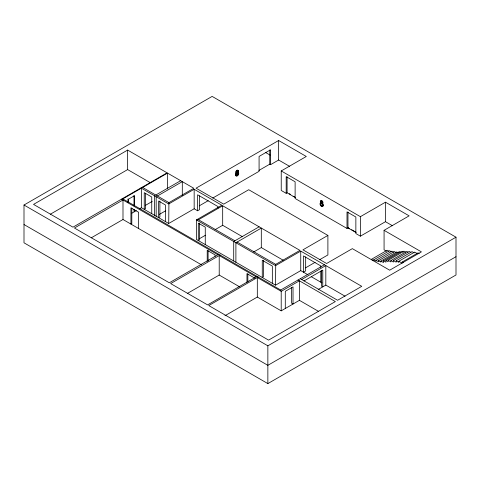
<?xml version="1.0" encoding="UTF-8"?>
<svg xmlns="http://www.w3.org/2000/svg" width="480" height="480" viewBox="0 0 480 480"><rect width="100%" height="100%" fill="white"/><g stroke="black" fill="none" stroke-linecap="round" stroke-linejoin="round"><path stroke-width="0.72" d="M275.556 285.162L196.38 239.448L196.38 219.936L198.468 219.756L222.684 205.776L299.934 250.374L275.718 264.354L275.556 285.162L300.744 270.618L307.956 274.782M142.65 187.458L167.52 173.1L193.806 188.274L168.936 202.638L168.714 223.476L194.16 208.788L197.598 210.774L199.494 209.676L199.494 195.87M236.592 173.232L236.412 173.136A1.608 0.93 -60 0 1 236.586 171.192A1.608 0.93 -60 0 1 238.188 170.466A1.608 0.93 -60 0 1 238.014 172.416A2.034 1.176 -60 0 1 238.446 174.606A2.034 1.176 -60 0 1 236.334 176.052A2.034 1.176 -60 0 1 236.322 173.61L236.592 173.232L236.172 172.992L235.902 173.37A2.034 1.176 -60 0 0 236.454 175.854M24 205.02L212.142 96.402L456 237.192L456 274.98L267.858 383.598L24 242.808L24 205.02L267.858 345.816L456 237.192M127.638 150.078L33.54 204.402L72.972 227.172L167.076 172.842L127.638 150.078L127.638 169.59L50.412 214.176M122.85 198.888L141.39 188.184L141.39 207.702L168.714 223.476M127.944 202.596L127.944 198.966L128.388 199.224L134.442 195.726L134.442 205.902M155.79 195.048L180.66 180.69M157.434 195.996L182.304 181.638L182.304 195.366M132.018 213.108L136.338 210.618M139.494 208.794L141.39 207.702M145.2 205.5L152.214 201.45M91.272 237.816L122.994 219.504L201.39 264.762M300.258 278.712L337.596 300.27L361.746 286.326L300.744 251.106L275.556 265.644L196.38 219.936L221.826 205.242L194.16 189.27L168.714 203.964L140.946 187.932M295.434 197.628L287.082 192.804L286.188 193.326L281.232 190.464L281.232 170.946L306.294 156.48L278.628 140.508L196.056 188.178L223.722 204.15L248.718 189.72L327.894 235.428L327.894 254.946L319.578 259.746M159.348 214.404L165.726 210.726M258.888 170.454L269.754 164.184L270.588 164.664L278.628 160.02L289.566 166.332M199.272 205.836L208.278 200.64M212.778 198.042L259.08 171.306L259.08 156.426L270.588 149.784L270.588 164.664M199.746 238.536L205.476 235.224M215.034 229.704L222.684 225.288L242.502 236.73M293.094 196.272L294.696 196.842M259.122 226.812L233.706 241.488L233.706 261M218.742 254.25L169.314 282.792L74.442 228.018L122.994 199.986L122.994 219.504M220.092 255.03L170.664 283.572L207.588 304.89L257.016 276.348M320.736 201.21A1.608 0.93 60 0 1 322.416 201.168A1.608 0.93 60 0 1 322.584 203.442L322.218 203.748A2.034 1.176 60 0 1 322.596 206.376A2.034 1.176 60 0 1 320.484 205.386A2.034 1.176 60 0 1 320.472 202.926L321.162 202.62M253.662 252.006L261.306 247.59L283.194 260.226M187.494 293.37L219.216 275.052L239.868 286.98M327.894 235.428L302.946 249.834L326.61 263.496L352.344 248.64L389.682 270.198L421.41 251.88L384.072 230.322L384.072 249.84L386.55 251.268M281.232 170.946L360.402 216.66L385.47 202.188L409.134 215.85L384.072 230.322M258.198 277.032L208.764 305.568L268.59 340.11L335.352 301.566L298.014 280.008M286.188 193.326L286.188 176.628L295.122 181.788L295.122 198.486L347.004 228.438L347.964 227.886L356.208 232.644M349.512 228.78L347.97 227.592M305.502 267.87L315.096 262.332M347.004 228.438L347.004 211.902L355.86 217.008L355.86 233.55L360.402 236.172L385.47 221.7L392.502 225.768M224.952 315.738L257.316 297.054L281.208 310.848L299.418 300.336L318.666 311.448M122.406 198.63L280.686 290.016L324.414 264.768M301.662 279.528L325.818 265.578L325.818 285.096L345.066 296.208M303.954 280.968L322.77 270.108L322.77 286.854L321.366 286.044L321.366 270.75M318.228 289.476L325.818 285.096M388.944 251.268L387.168 250.242L371.304 259.398L373.668 260.766L373.668 259.866L389.532 250.71L391.32 251.742M373.668 259.866L376.056 261.24L376.056 260.34L391.914 251.184L393.726 252.228M376.056 260.34L378.468 261.738L378.468 260.7L394.332 251.544L396.138 252.582M378.468 260.7L380.88 262.092L380.88 261.054L396.744 251.892L398.31 252.804M380.88 261.054L383.496 262.566L383.496 260.766L399.36 251.604L400.584 252.312M383.496 260.766L385.944 262.176L385.944 260.448L401.808 251.292L403.458 252.246M385.944 260.448L388.146 261.72L388.146 260.334L404.01 251.178L405.642 252.12M388.146 260.334L390.87 261.906L390.87 260.592L406.728 251.43L407.994 252.162M390.87 260.592L393.39 262.05L393.39 260.598L409.254 251.436L410.91 252.396M393.39 260.598L396.156 262.188L396.156 260.808L412.02 251.646L414.156 252.882M396.156 260.808L398.826 262.35L398.826 261.24L414.684 252.084L417.486 253.698M398.826 261.24L402.186 263.178L402.186 262.002L418.05 252.846L419.166 253.494M456 256.71L267.858 365.328L24 224.538M236.82 172.812L237.366 172.626A1.524 0.882 -60 0 1 237.846 174.03A1.524 0.882 -60 0 1 236.394 175.416A1.524 0.882 -60 0 1 235.92 174.018M238.068 172.416L237.594 172.176M322.29 203.094L321.45 202.608A1.194 0.69 60 0 1 321.27 200.976A1.194 0.69 60 0 1 322.602 201.942M236.172 172.992L235.992 172.896A1.608 0.93 -60 0 1 236.562 170.484A1.608 0.93 -60 0 1 238.014 171.048M265.554 152.472L270.066 155.076M289.212 193.668L290.406 194.364M351.648 229.722L355.422 231.9M402.186 262.002L403.308 262.65M127.638 169.59L150.264 182.652M311.166 276.636L321.996 282.888M142.2 187.2L168.936 202.638M198.468 219.756L234.912 240.792M237.096 242.052L275.718 264.354M121.524 199.14L217.866 254.76M256.134 276.858L219.216 255.54L219.216 275.052M254.928 278.232L246.966 273.636L246.966 282.36M322.578 203.442L322.638 203.508A2.034 1.176 60 0 1 323.178 205.914A2.034 1.176 60 0 1 321.444 205.812M320.742 202.86L320.562 202.56A1.608 0.93 60 0 1 320.736 200.814A1.608 0.93 60 0 1 322.338 201.936A1.608 0.93 60 0 1 322.164 203.688M280.686 290.016L281.208 291.33L281.208 310.848M385.47 202.188L385.47 221.7M360.402 216.66L360.402 236.172M347.964 212.064L347.964 227.886M320.784 267.408L320.784 265.926L303.468 255.93L303.468 272.19L305.664 270.918L305.664 256.878M320.784 271.104L320.784 282.192M300.744 251.106L300.744 270.618M299.418 300.336L299.418 280.818L281.208 291.33L257.316 277.536L257.316 297.054M291.618 287.55L291.618 303.216L293.022 304.032L293.022 286.866L285.288 291.33L285.288 308.49M287.082 176.832L287.082 192.804M278.628 140.508L278.628 160.02M272.34 283.308L272.34 266.076L262.272 260.262L262.272 277.494L263.472 276.798L263.472 260.316M269.754 150.048L269.754 164.184M267.858 345.816L267.858 383.598M261.306 247.59L261.306 228.078L235.896 242.748L235.896 262.266M247.848 273.858L247.848 281.85M222.684 205.776L222.684 225.288M218.034 208.038L218.034 206.586L197.598 194.784L197.598 210.774M215.064 256.356L215.064 254.874L207.216 250.338L207.216 261.456M208.092 250.572L208.092 260.952M205.266 244.578L205.266 227.142L198.312 223.128L198.312 240.564L199.512 239.874L199.512 223.158M194.16 189.27L194.16 208.788M167.52 173.1L167.52 189M165.408 221.568L165.408 204.96L158.634 201.048L158.634 217.656L159.894 216.93L159.894 201.042M156.174 196.722L156.174 216.24M154.53 195.774L154.53 215.292M151.746 213.684L151.746 197.004L144.258 192.678L144.258 209.358L145.512 208.632L145.512 193.404M138.6 228.51L138.6 212.25L130.932 207.822L130.932 224.082L131.808 223.578L131.808 208.056M134.442 209.532L134.442 211.71L133.998 211.458L133.998 209.274M133.998 195.468L133.998 205.644M128.388 199.224L128.388 202.128M320.982 202.32A1.608 0.93 60 0 1 320.826 201.936M320.598 204.51A2.034 1.176 60 0 1 320.892 202.686M322.77 204.306A1.524 0.882 60 0 1 321.93 205.746A1.524 0.882 60 0 1 320.904 203.352M236.148 171.492A1.194 0.69 -60 0 1 237.48 170.526A1.194 0.69 -60 0 1 237.3 172.158L236.46 172.65A1.194 0.69 -60 0 1 236.286 172.596M236.076 173.658A1.524 0.882 -60 0 1 236.544 173.034M237.942 171.42A1.608 0.93 -60 0 1 237.798 171.804M237.936 172.284A2.034 1.176 -60 0 1 238.254 173.718M237.198 175.458A2.034 1.176 -60 0 1 236.826 175.71M237.72 172.404L236.88 172.89A1.194 0.69 -60 0 1 236.652 171.552A1.194 0.69 -60 0 1 237.948 170.802A1.194 0.69 -60 0 1 237.72 172.404M237.24 173.052L236.964 173.274A1.524 0.882 -60 0 0 236.4 175.464A1.524 0.882 -60 0 0 238.104 174.63A1.524 0.882 -60 0 0 237.786 172.872L237.24 173.052M321.87 203.334L321.03 202.848A1.194 0.69 60 0 1 320.802 201.252A1.194 0.69 60 0 1 322.098 201.996A1.194 0.69 60 0 1 321.87 203.334M321.39 203.43L321.114 203.334A1.524 0.882 60 0 0 320.55 204.87A1.524 0.882 60 0 0 322.254 206.004A1.524 0.882 60 0 0 321.936 203.88L321.39 203.43"/></g></svg>
